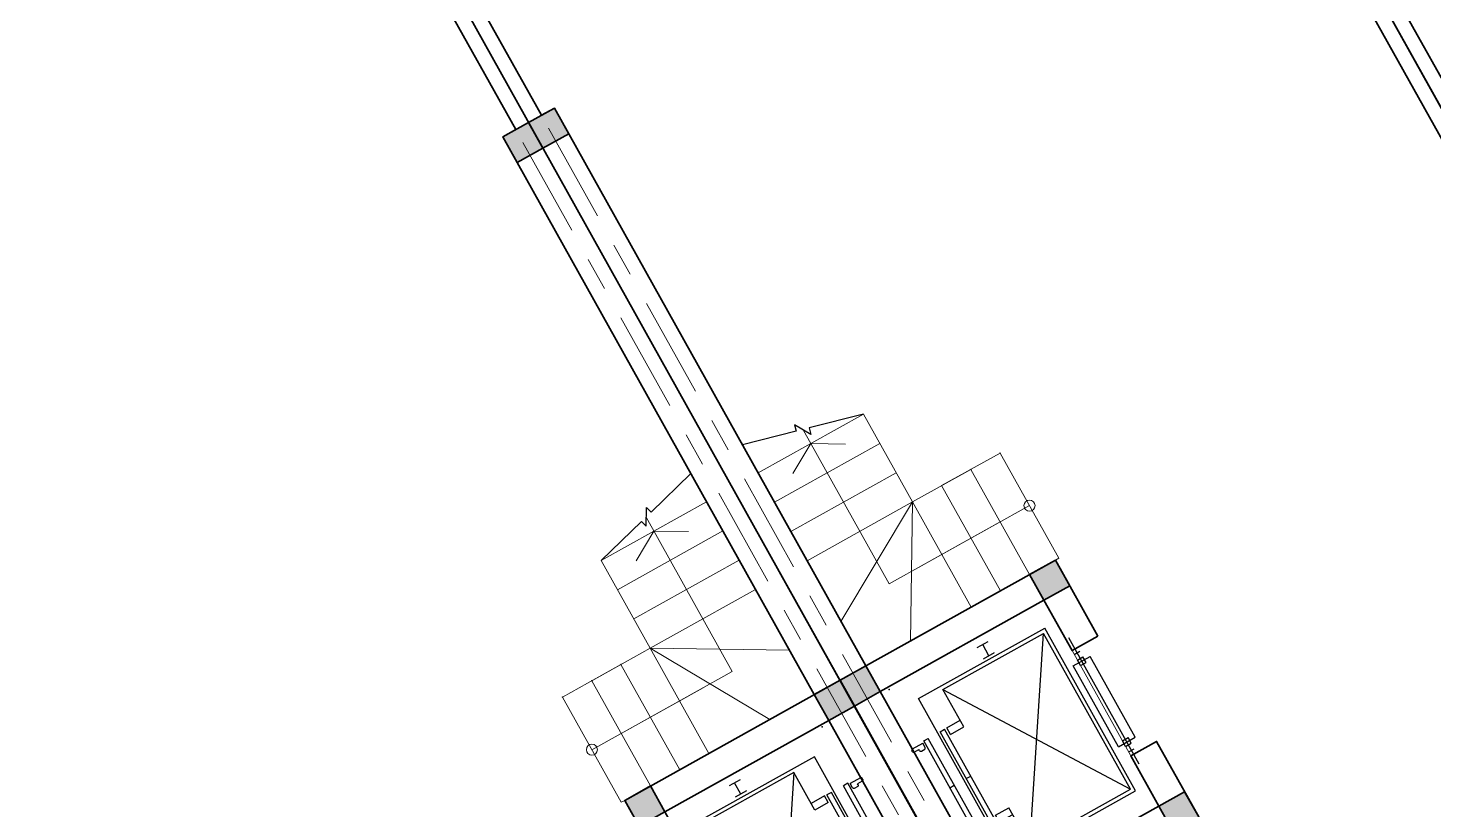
# Model space of a CAD drawing. Header units: millimetres. Extents: x 567980 to 569372, y 2065777 to 2066674.
# Drawn here: x 569118 to 569128.49, y 2066338.26 to 2066344.1 of the extents above; entities that cross this region are included whole.
import ezdxf

# ---------------------------------------------------------------- set-up
doc = ezdxf.new("R2010")
doc.units = ezdxf.units.MM
doc.linetypes.add('CENTER', pattern=[3, 1.5, -0.5, 0.5, -0.5])
for name, color, linetype, lineweight in [('A-COT VACH', 2, 'Continuous', 35), ('A-NET CAT', 214, 'Continuous', 30), ('A-NET THAY', 125, 'Continuous', 18), ('A-NOI THAT', 44, 'Continuous', 9), ('A-TRUC', 250, 'CENTER', 5), ('A-TUONG', 255, 'Continuous', 35), ('boDnv', 54, 'Continuous', 25)]:
    doc.layers.add(name, color=color, linetype=linetype, lineweight=lineweight)
for name, color, linetype in [('A-NOITHAT', 252, 'Continuous'), ('ChiaLo', 128, 'CENTER'), ('LoLK', 6, 'Continuous')]:
    doc.layers.add(name, color=color, linetype=linetype)

# ---------------------------------------------------------------- blocks, each defined once
blk = doc.blocks.new('NEN')
at = {"layer": 'ChiaLo', "ltscale": 5}
for points in [[(425.8430929922033, -18.82693987945095), (435.5884900972014, -36.29196880199015)], [(420.6035843152786, -21.75055901077576), (430.3489814200439, -39.21558793331496)]]:
    blk.add_lwpolyline(points, dxfattribs=at)
at = {"layer": 'LoLK'}
for points in [[(431.082601669943, -15.90332074975595), (425.8430929930182, -18.82693988108076), (435.5884900969686, -36.29196880245581), (440.8279987741262, -33.36834967089817)], [(425.8430929923197, -18.82693987945095), (420.6035843156278, -21.75055901077576), (430.3489814202767, -39.21558793331496), (435.5884900969686, -36.29196880199015)], [(420.603584315395, -21.75055901100859), (415.3640756383538, -24.67417814210057), (425.1094727431191, -42.13920706510544), (430.3489814202767, -39.21558793308213)]]:
    blk.add_lwpolyline(points, close=True, dxfattribs=at)
blk = doc.blocks.new('NEN A')
at = {"layer": 'LoLK'}
for points in [[(-13.00515786465257, 45.00000000116415), (-19.00515786465257, 45.00000000139698), (-19.00515786418691, 25.00000000116415), (-13.00515786372125, 25.00000000186265)], [(-7.005157864419743, 45.00000000139698), (-13.00515786441974, 45.00000000139698), (-13.00515786372125, 25.00000000139698), (-7.005157863954082, 25.00000000162981)], [(-1.005157864652574, 44.99999999953434), (-7.005157864652574, 44.99999999976717), (-7.005157864186913, 25.00000000116415), (-1.005157863721251, 25.00000000116415)]]:
    blk.add_lwpolyline(points, close=True, dxfattribs=at)
blk = doc.blocks.new('AP11B2')
at = {"layer": 'A-NOITHAT'}
for p, q in [((-435.0000000009313, 1391.603832304027), (-435.0000000009313, 1441.603832304019)), ((-385.0000000009313, 1391.603832304027), (-385.0000000009313, 1441.603832304019)), ((-335.0000000009313, 1441.603832304019), (-385.0000000009313, 1441.603832304019)), ((359.9999999990687, 1491.603832304019), (-360.0000000009313, 1491.603832304019)), ((-360.0000000009313, 1341.603832304019), (-360.0000000009313, 1491.603832304019)), ((-335.0000000009313, 1391.603832304027), (-335.0000000009313, 1441.603832304019)), ((384.9999999990687, 1441.603832304019), (334.9999999990687, 1441.603832304019)), ((334.9999999990687, 1391.603832304027), (334.9999999990687, 1441.603832304019)), ((359.9999999990687, 1341.603832304019), (359.9999999990687, 1491.603832304019)), ((384.9999999990687, 1391.603832304027), (384.9999999990687, 1441.603832304019)), ((434.9999999990687, 1391.603832304027), (434.9999999990687, 1441.603832304019)), ((557.9627270745113, 1416.603832304019), (-568.2546845125034, 1416.603832304019)), ((-335.0000000009313, 1391.603832304027), (-385.0000000009313, 1391.603832304027)), ((359.9999999990687, 1341.603832304019), (-360.0000000009313, 1341.603832304019)), ((384.9999999990687, 1391.603832304027), (334.9999999990687, 1391.603832304027)), ((-725.0000000009313, 166.1255714344661), (-725.0000000009313, 1291.603832304019)), ((724.9999999990687, 1291.603832304019), (-725.0000000009313, 1291.603832304019)), ((-695.0000000009313, 366.1255714344516), (-695.0000000009313, 1261.603832304019)), ((694.9999999990687, 1261.603832304019), (-695.0000000009313, 1261.603832304019)), ((694.9999999990687, 366.1255714344516), (-695.0000000009313, 1261.603832304019)), ((-695.0000000009313, 366.1255714344516), (694.9999999990687, 1261.603832304019)), ((694.9999999990687, 366.1255714344516), (694.9999999990687, 1261.603832304019)), ((724.9999999990687, 166.1255714344588), (724.9999999990687, 1291.603832304019)), ((-850.0000000009313, 757.1255714344661), (-850.0000000009313, 857.1255714344661)), ((-750.0000000009313, 807.1255714344588), (-850.0000000009313, 807.1255714344588)), ((-750.0000000009313, 757.1255714344661), (-750.0000000009313, 857.1255714344661)), ((749.9999999990687, 757.1255714344661), (749.9999999990687, 857.1255714344661)), ((749.9999999990687, 807.1255714344588), (849.9999999990687, 807.1255714344516)), ((849.9999999990687, 757.1255714344661), (849.9999999990687, 857.1255714344661)), ((-360.0000000009313, 366.1255714344516), (-695.0000000009313, 366.1255714344516)), ((-420.0000000009313, 246.1255714344588), (-420.0000000009313, 366.1255714344516)), ((-360.0000000009313, 246.1255714344588), (-360.0000000009313, 366.1255714344516)), ((694.9999999990687, 366.1255714344516), (359.9999999990687, 366.1255714344516)), ((359.9999999990687, 246.1255714344516), (359.9999999990687, 366.1255714344516)), ((419.9999999990687, 246.1255714344516), (419.9999999990687, 366.1255714344516)), ((-360.0000000009313, 246.1255714344588), (-420.0000000009313, 246.1255714344588)), ((417.3913043467328, 226.1255714344588), (-417.3913043485954, 226.1255714344661)), ((-417.3913043485954, 186.1255714344588), (-417.3913043485954, 226.1255714344661)), ((-9.313225746154785e-10, 186.1255714344516), (-9.313225746154785e-10, 226.1255714344661)), ((419.9999999990687, 246.1255714344516), (359.9999999990687, 246.1255714344516)), ((417.3913043467328, 186.1255714344516), (417.3913043467328, 226.1255714344588)), ((724.9999999990687, 166.1255714344588), (-725.0000000009313, 166.1255714344661)), ((417.3913043467328, 186.1255714344516), (-417.3913043485954, 186.1255714344588)), ((417.3913043467328, 79.48334088382398), (-417.3913043485954, 79.48334088382398)), ((-417.3913043485954, 39.48334088382398), (-417.3913043485954, 79.48334088382398)), ((417.3913043467328, 39.48334088382398), (-417.3913043485954, 39.48334088382398)), ((-407.3913043476641, -66.86999999999534), (-407.3913043476641, 25)), ((-367.3913043485954, 25), (-407.3913043476641, 25)), ((-357.3913043485954, -15), (-357.3913043485954, 15)), ((-9.313225746154785e-10, 39.48334088382398), (-9.313225746154785e-10, 79.48334088382398)), ((357.3913043467328, -15), (357.3913043467328, 15)), ((407.3913043458015, 25), (367.3913043467328, 25)), ((407.3913043458015, -66.86999999999534), (407.3913043458015, 25)), ((417.3913043467328, 39.48334088382398), (417.3913043467328, 79.48334088382398)), ((-387.3913043485954, -76.86999999999534), (-397.3913043485954, -76.86999999999534)), ((-377.3913043476641, -66.86999999999534), (-377.3913043476641, -24.99999999999272)), ((-367.3913043485954, -24.99999999999272), (-377.3913043476641, -24.99999999999272)), ((377.3913043458015, -24.99999999999272), (367.3913043467328, -24.99999999999272)), ((377.3913043458015, -66.86999999999534), (377.3913043458015, -24.99999999999272)), ((397.3913043467328, -76.86999999999534), (387.3913043467328, -76.86999999999534))]:
    blk.add_line(p, q, dxfattribs=at)
for centre, start, end in [((-367.3913043485954, 15), 0, 90), ((367.3913043467328, 15), 90, 180), ((-397.3913043485954, -66.86999999999534), 180, 270), ((-387.3913043485954, -66.86999999999534), 270, 0), ((-367.3913043485954, -15), 270, 0), ((367.3913043467328, -15), 180, 270), ((387.3913043467328, -66.86999999999534), 180, 270), ((397.3913043467328, -66.86999999999534), 270, 0)]:
    blk.add_arc(centre, 10, start, end, dxfattribs=at)
for p in [(-900.0000000009313, 0), (899.9999999990687, 0)]:
    blk.add_point(p, dxfattribs=at)
blk = doc.blocks.new('cot 220')
at = {"layer": 'A-COT VACH'}
h = blk.add_hatch(color=256, dxfattribs=at)
h.dxf.hatch_style = 1
h.paths.add_polyline_path([(110.0000037951395, 109.9999999980937), (-109.9999962048605, 109.9999999980937), (-109.9999962048605, -110.0000000019063), (110.0000037951395, -110.0000000019063)])
blk.add_lwpolyline([(-109.9999962048605, -110.0000000019063), (110.0000037951395, -110.0000000019063), (110.0000037951395, 109.9999999980937), (-109.9999962048605, 109.9999999980937)], close=True, dxfattribs=at)
blk = doc.blocks.new('MBT1 A1')
at = {"layer": 'A-NET CAT'}
blk.add_lwpolyline([(1.120000000111759, -9.379713737638667), (0.7168689491227269, -9.487732377136126), (0.7039279968012124, -9.439436085987836), (0.633217318682, -9.561910572927445), (0.6202763663604856, -9.513614281779155), (0.2201106760185212, -9.620838355505839)], dxfattribs=at)
at = {"layer": 'A-NET THAY', "ltscale": 100}
for p, q in [((1.619999999878928, -7.079995999811217), (1.619999999878928, -6.179995999671519)), ((1.120000000111759, -8.629713737638667), (0.6006710005458444, -7.729548536008224)), ((1.120000000111759, -8.629713737638667), (1.120000000111759, -7.729999999748543)), ((1.369999999878928, -8.629713737638667), (1.370000000111759, -7.729999999981374)), ((1.619999999878928, -8.629713737638667), (1.619999999878928, -7.729999999748543)), ((1.120000000111759, -8.629713737638667), (0.2199999999720603, -8.110098495380953)), ((1.120000000111759, -8.629713737638667), (0.220000000204891, -8.629713737871498)), ((1.120000000111759, -8.629713737638667), (1.120000000111759, -9.379713737638667)), ((1.619999999878928, -8.629713737638667), (1.120000000111759, -8.629713737638667)), ((1.869999999878928, -8.629713737638667), (1.369999999878928, -8.629713737638667)), ((1.119999999878928, -8.879713737638667), (0.220000000204891, -8.879713737638667)), ((1.120000000111759, -9.129713737871498), (0.220000000204891, -9.129713737638667)), ((1.120000000111759, -9.379713737638667), (0.2199999999720603, -9.379713737871498))]:
    blk.add_line(p, q, dxfattribs=at)
at = {"layer": 'A-NET THAY', "color": 251, "ltscale": 10}
for p, q in [((1.620000000111759, -8.179856868926436), (0.6699999999254942, -8.179856868693605)), ((0.6700000001583248, -9.49820109992288), (0.6699999999254942, -8.179856868693605)), ((1.869999999878928, -8.179856868693605), (0.9199999999254942, -8.179856868693605))]:
    blk.add_line(p, q, dxfattribs=at)
at = {"layer": 'A-NET THAY', "ltscale": 100}
blk.add_lwpolyline([(1.869999999878928, -8.629713737638667), (1.869999999878928, -7.729999999981374), (1.840000000083819, -7.729999999748543)], dxfattribs=at)
at = {"layer": 'A-NET THAY', "ltscale": 10}
blk.add_lwpolyline([(0.4458215811755508, -9.249713737517595), (0.6699999999254942, -9.379713737638667), (0.8941784189082682, -9.249713737517595)], dxfattribs=at)
blk.add_circle((1.869999999878928, -8.179856868693605), 0.04118169652319922, dxfattribs=at)
at = {"layer": 'A-NET THAY', "ltscale": 100}
for p in [(1.369999999878928, -8.629713737638667), (1.369999999878928, -8.629713737638667), (1.619999999878928, -8.629713737638667), (1.619999999878928, -8.629713737638667), (1.869999999878928, -8.629713737638667), (1.869999999878928, -8.629713737638667)]:
    blk.add_point(p, dxfattribs=at)
at = {"layer": 'A-TRUC', "ltscale": 0.5}
for p, q in [((0.1100000001024455, -16.8899959998671), (0.1099999998696148, -2.109995999606326)), ((5.890000000363216, -16.8899959998671), (5.890000000130385, -2.109995999606326))]:
    blk.add_line(p, q, dxfattribs=at)
at = {"layer": 'A-TUONG'}
for p, q in [((0, -17.10999999986961), (0, -2)), ((6.000000000232831, -17.10999599960633), (6.000000000232831, -1.999999999767169)), ((5.890000000130385, -12.27999599976465), (5.890000000130385, -2.219995999941602)), ((0.2199999999720603, -12.49999599996954), (0.2199999999720603, -7.729995999950916)), ((0.2199999999720603, -12.49999599996954), (0.1099999998696148, -12.49999599973671)), ((0.1100000001024455, -16.77999599999748), (0.1099999998696148, -12.49999599973671))]:
    blk.add_line(p, q, dxfattribs=at)
at = {"layer": 'A-TUONG', "ltscale": 100}
blk.add_lwpolyline([(1.840000000083819, -7.079995999811217), (1.840000000083819, -7.729995999718085), (0, -7.729995999718085), (0, -5.529995999764651), (1.839999999850988, -5.529995999997482), (1.840000000083819, -6.179995999904349), (1.619999999878928, -6.179995999671519), (1.619999999878928, -5.749995999736711), (0.2199999999720603, -5.749995999736711), (0.2199999999720603, -7.509995999978855), (1.620000000111759, -7.509995999746025), (1.619999999878928, -7.079995999811217)], close=True, dxfattribs=at)
at = {"layer": 'A-COT VACH', "xscale": 0.001, "yscale": 0.001, "zscale": 0.001}
for p in [(1.729999996256083, -5.639991999836639), (0.1099999963771552, -7.619999999878928), (1.729999996256083, -7.619999999878928), (0.1099999961443245, -12.38999999989755)]:
    blk.add_blockref('cot 220', p, dxfattribs=at)
at = {"layer": 'A-NOI THAT', "linetype": 'Continuous', "xscale": -0.0009583333333333351, "yscale": 0.0009583333333333351, "zscale": 0.0009583333333333339, "rotation": 270}
blk.add_blockref('AP11B2', (0.2863796604797244, -6.629995999624953), dxfattribs=at)
blk = doc.blocks.new('MBT1 A')
at = {"layer": 'LoLK'}
blk.add_blockref('NEN A', (4.656612873077393e-10, 2.328306436538696e-10), dxfattribs=at)
at = {"layer": 'LoLK', "rotation": 180}
for p in [(-13.00515786372125, 25.00000000745058), (-1.005157862091437, 25.00000000721775)]:
    blk.add_blockref('MBT1 A1', p, dxfattribs=at)
at = {"layer": 'LoLK', "xscale": -1, "rotation": 180}
blk.add_blockref('MBT1 A1', (-13.00515786232427, 25.00000000768341), dxfattribs=at)

msp = doc.modelspace()

# ---------------------------------------------------------------- block references
at = {"layer": 'boDnv'}
msp.add_blockref('NEN', (568697.4807461541, 2066371.697269554), dxfattribs=at)

# ---------------------------------------------------------------- next in the draw order: block references
at = {"layer": 'LoLK', "rotation": 29.16129448356799}
msp.add_blockref('MBT1 A', (569151.3682467892, 2066316.987416897), dxfattribs=at)

doc.saveas('drawing.dxf')
